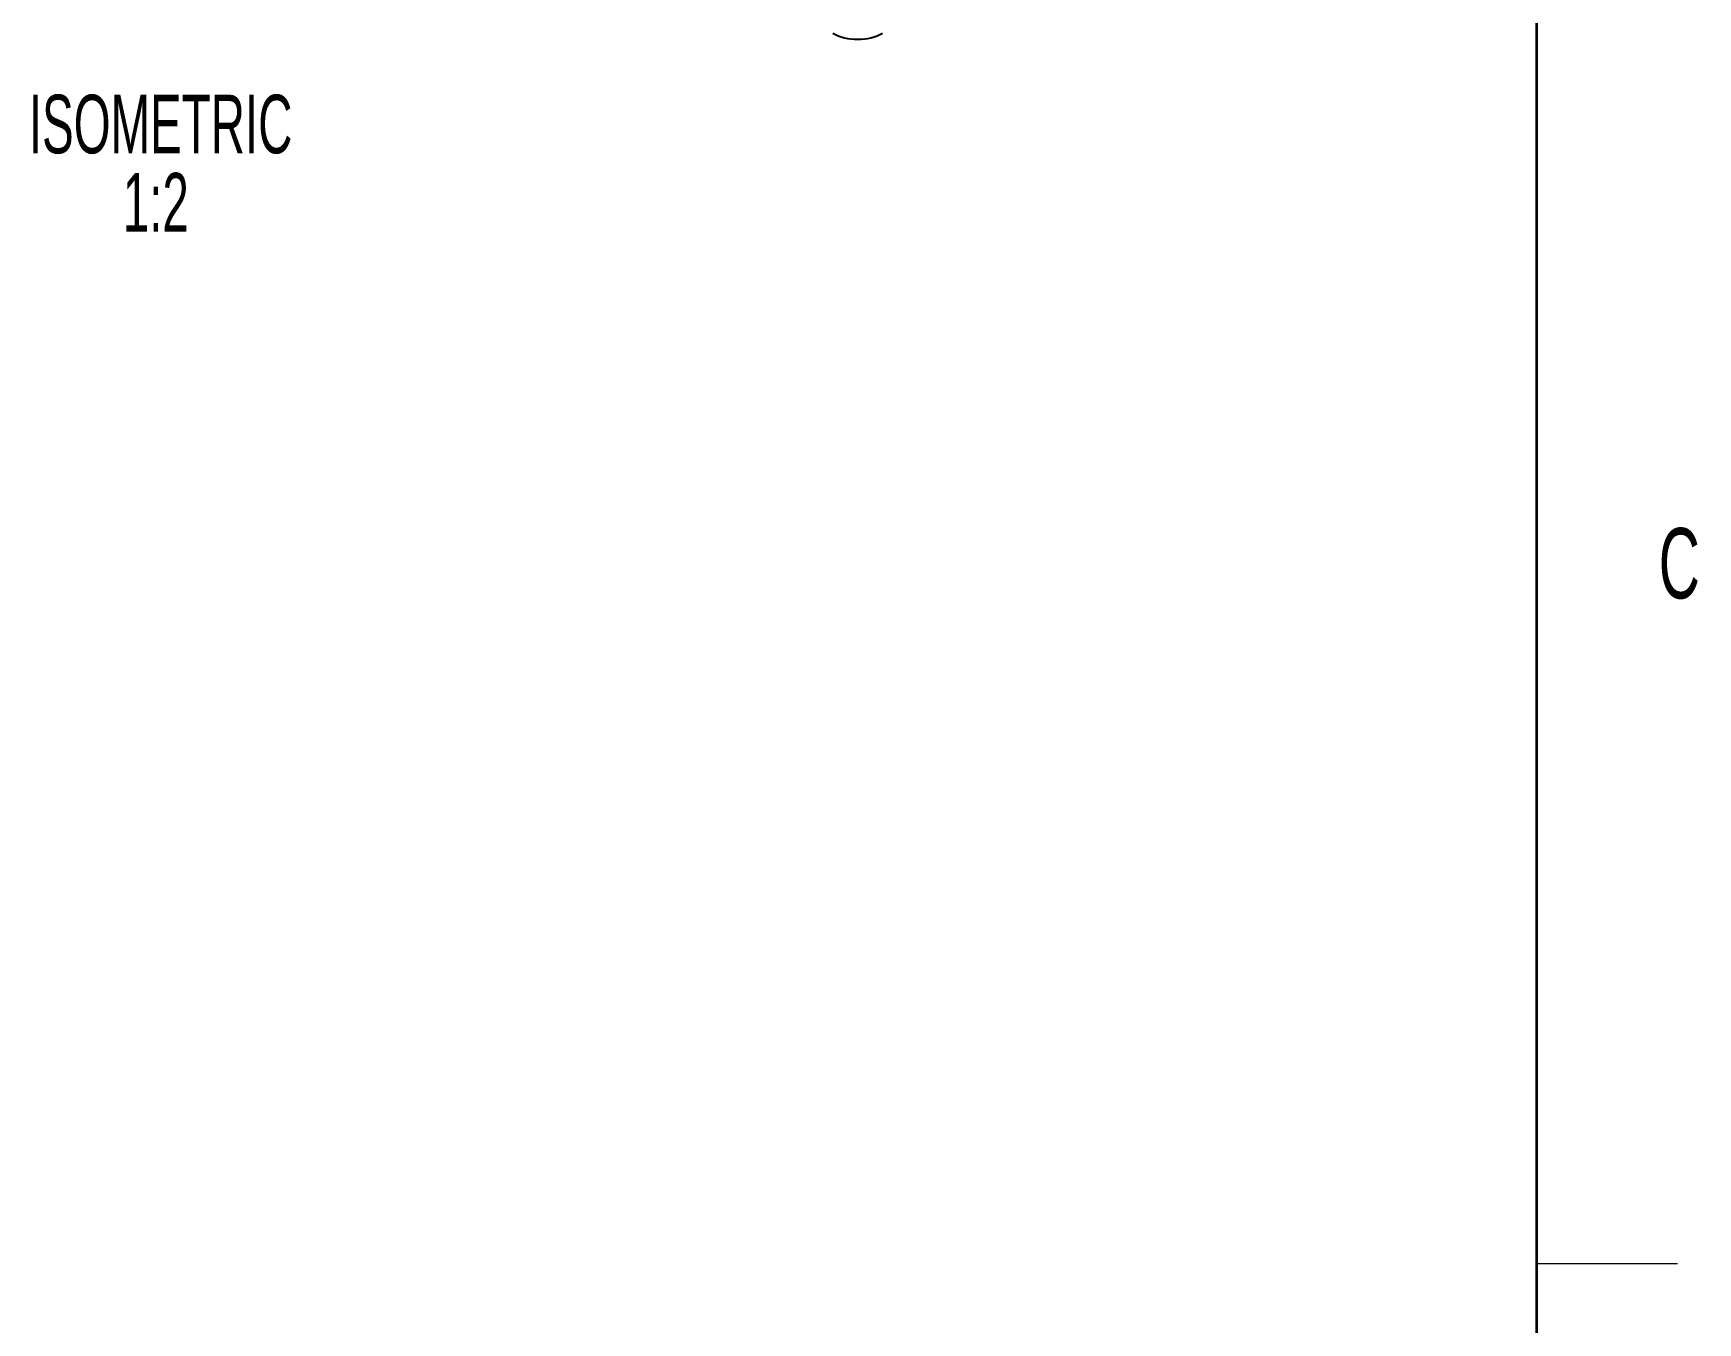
# Model space of a CAD drawing. Header units: inches. Extents: x 0.2 to 16.8, y 0.2 to 10.8.
# Drawn here: x 13.829 to 16.786, y 5.395 to 7.686 of the extents above; entities that cross this region are included whole.
import ezdxf

# ---------------------------------------------------------------- set-up
doc = ezdxf.new("R2010")
doc.units = ezdxf.units.IN
doc.header["$MEASUREMENT"] = 0
doc.styles.add('SLDTEXTSTYLE0', font='TXT', dxfattribs={"width": 0.605})

# ---------------------------------------------------------------- blocks, each defined once
blk = doc.blocks.new('SW_NOTE_4')
at = {"color": 0, "linetype": 'Continuous', "lineweight": 0, "char_height": 0.10417, "attachment_point": 2, "style": 'SLDTEXTSTYLE0'}
for s, insert in [('ISOMETRIC', (0.3955, 0.1343)), ('1:2', (0.387, -0.0046))]:
    blk.add_mtext(s, dxfattribs=dict(at, insert=insert))

msp = doc.modelspace()

# ---------------------------------------------------------------- linework, layer by layer
at = {"color": 7, "linetype": 'Continuous', "lineweight": 35}
msp.add_line((16.5, 0.5), (16.5, 10.5), dxfattribs=at)
at = {"color": 7, "linetype": 'Continuous', "lineweight": 18}
msp.add_line((16.5, 5.5), (16.75, 5.5), dxfattribs=at)
at = {"color": 7, "linetype": 'Continuous', "lineweight": 25}
msp.add_ellipse((15.2934, 7.7118), major_axis=(0.0625, 0), ratio=0.577991, start_param=3.9276, end_param=5.497178, dxfattribs=at)

# ---------------------------------------------------------------- block references
at = {"color": 7, "linetype": 'Continuous', "lineweight": 0}
msp.add_blockref('SW_NOTE_4', (13.6595, 7.4427), dxfattribs=at)

# ---------------------------------------------------------------- texts
at = {"color": 7, "linetype": 'Continuous', "lineweight": 0, "insert": (16.7532, 6.807), "char_height": 0.125, "attachment_point": 2, "style": 'SLDTEXTSTYLE0'}
msp.add_mtext('C', dxfattribs=at)

doc.saveas('drawing.dxf')
